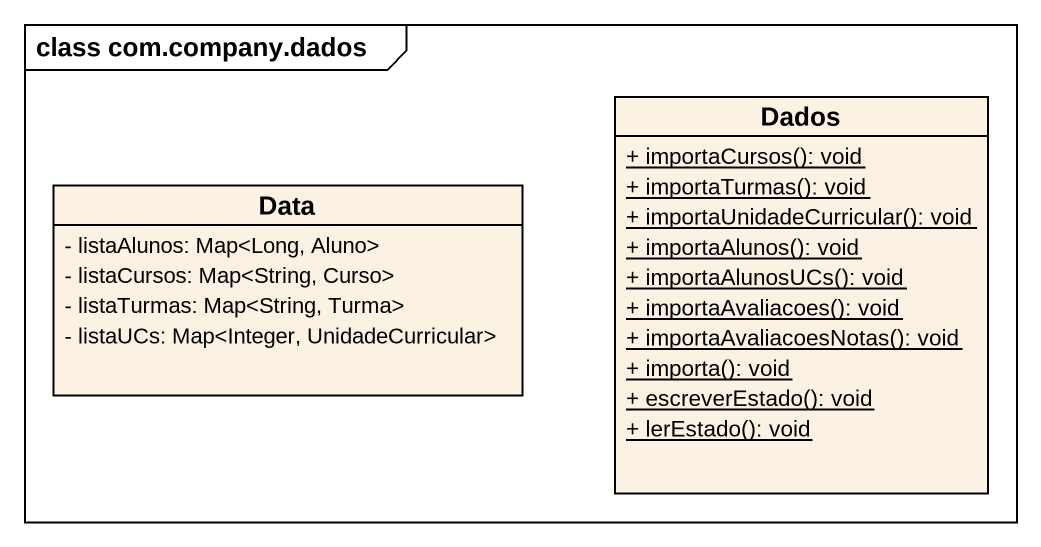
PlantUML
@startuml
mainframe class com.company.dados
hide circle
hide empty members
skinparam classAttributeIconSize 0
class Dados {
  {static} + importaCursos(): void
  {static} + importaTurmas(): void
  {static} + importaUnidadeCurricular(): void
  {static} + importaAlunos(): void
  {static} + importaAlunosUCs(): void
  {static} + importaAvaliacoes(): void
  {static} + importaAvaliacoesNotas(): void
  {static} + importa(): void
  {static} + escreverEstado(): void
  {static} + lerEstado(): void
}
class Data {
  - listaAlunos: Map<Long, Aluno>
  - listaCursos: Map<String, Curso>
  - listaTurmas: Map<String, Turma>
  - listaUCs: Map<Integer, UnidadeCurricular>
}
@enduml
